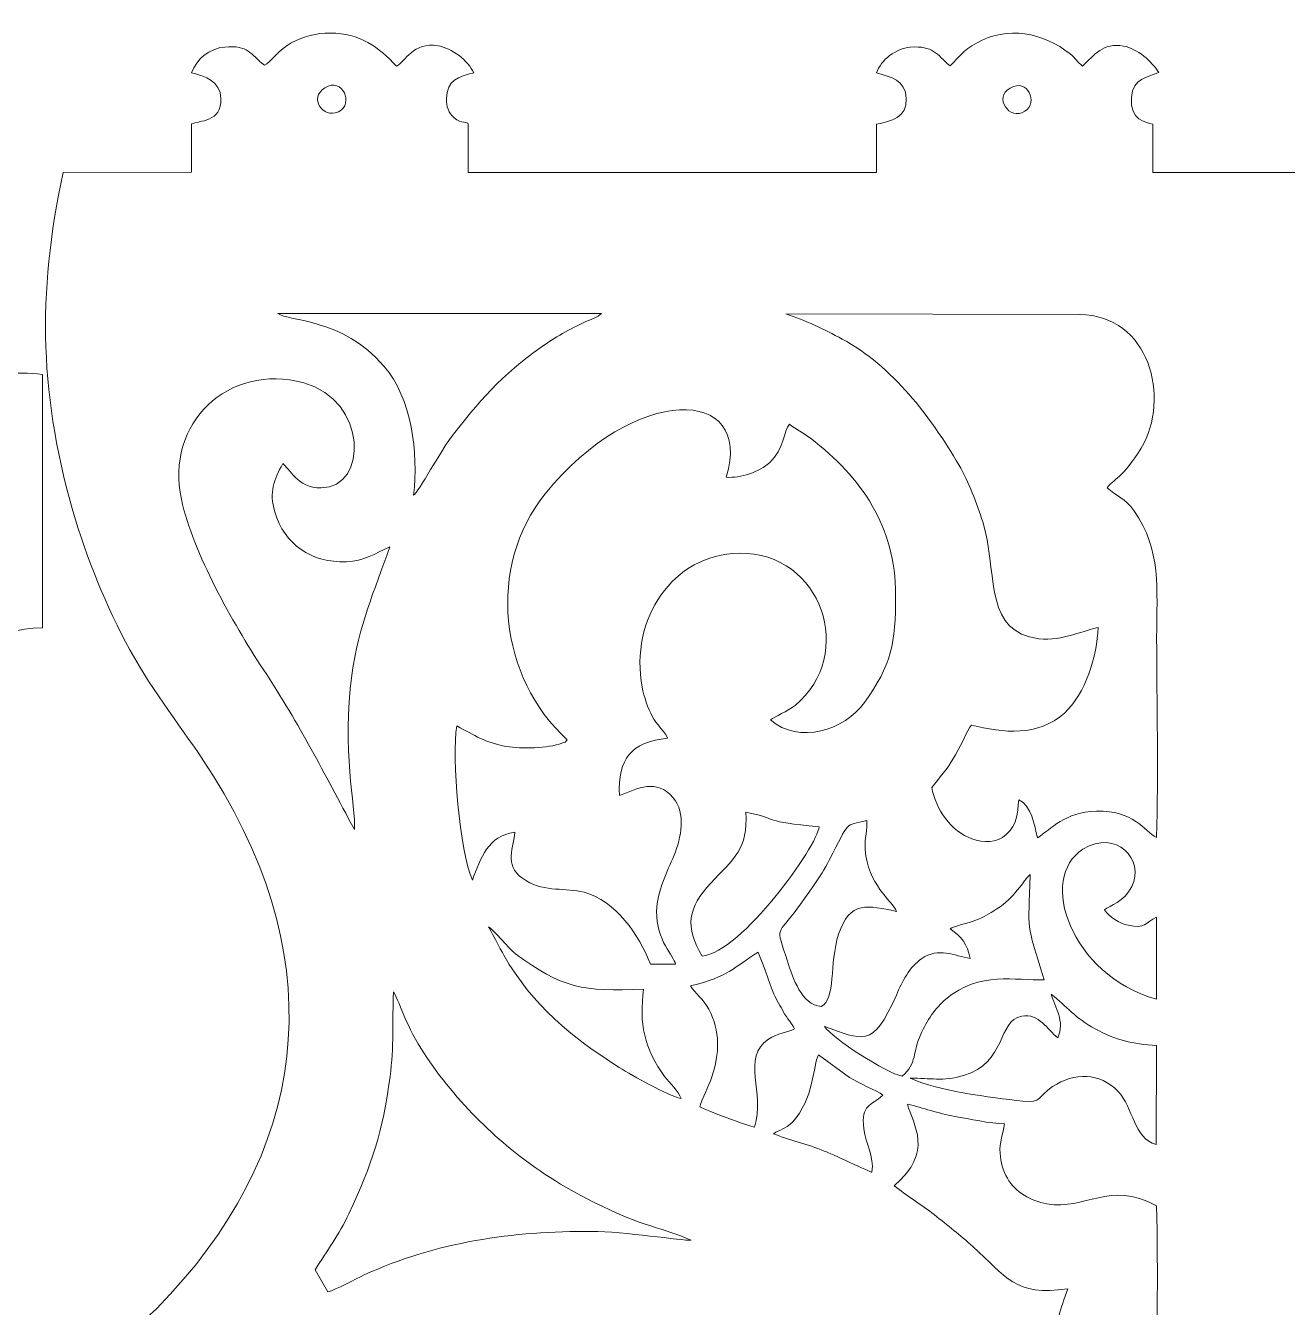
# Model space of a CAD drawing. Header units: centimetres. Extents: x -26.2 to 23.2, y -17.3 to 12.7.
# Drawn here: x 4.62 to 13.74, y 3.41 to 12.68 of the extents above; entities that cross this region are included whole.
import ezdxf

# ---------------------------------------------------------------- set-up
doc = ezdxf.new("R2010")
doc.units = ezdxf.units.CM
doc.header["$MEASUREMENT"] = 0
doc.layers.add('layer 1', color=7, linetype='Continuous')

msp = doc.modelspace()

# ---------------------------------------------------------------- linework, layer by layer
at = {"layer": 'layer 1', "lineweight": 9}
for points, knots in [([(4.78046, -10.99474), (4.80189, -11.21182), (4.84778, -11.39399), (4.88138, -11.60393), (4.88138, -11.60393), (4.88138, -11.60393), (5.84312, -11.60749), (5.84312, -11.60749), (5.84312, -11.60749), (5.84312, -11.60749), (5.84303, -11.95749), (5.84303, -11.95749), (5.84303, -11.95749), (5.95537, -11.97501), (6.03329, -12.00151), (6.02425, -12.14357), (6.02425, -12.14357), (6.0153, -12.28434), (5.90892, -12.28971), (5.81077, -12.32724), (5.81077, -12.32724), (5.90017, -12.52099), (6.13383, -12.60411), (6.33921, -12.37864), (6.33921, -12.37864), (6.41342, -12.42613), (6.5223, -12.62064), (6.82894, -12.61202), (6.82894, -12.61202), (7.02364, -12.60654), (7.18171, -12.5118), (7.2967, -12.37366), (7.2967, -12.37366), (7.36483, -12.41844), (7.52894, -12.72232), (7.85642, -12.32787), (7.85642, -12.32787), (7.75671, -12.2963), (7.65999, -12.27658), (7.65545, -12.14397), (7.65545, -12.14397), (7.65115, -12.01845), (7.72995, -11.96973), (7.84303, -11.95806), (7.84303, -11.95806), (7.84303, -11.95806), (7.84313, -11.60807), (7.84313, -11.60807), (7.84313, -11.60807), (7.84313, -11.60807), (10.79585, -11.60892), (10.79585, -11.60892), (10.79585, -11.60892), (10.79585, -11.60892), (10.79575, -11.95892), (10.79575, -11.95892), (10.79575, -11.95892), (10.90115, -11.97518), (10.9938, -12.00879), (10.98171, -12.14103), (10.98171, -12.14103), (10.97019, -12.26712), (10.8675, -12.30337), (10.76417, -12.32506), (10.76417, -12.32506), (10.80076, -12.42318), (10.90166, -12.50425), (11.00999, -12.51277), (11.00999, -12.51277), (11.19759, -12.52753), (11.23136, -12.42354), (11.29688, -12.37805), (11.29688, -12.37805), (11.42341, -12.48611), (11.49678, -12.62111), (11.78662, -12.61342), (11.78662, -12.61342), (12.0534, -12.60634), (12.14731, -12.46012), (12.25529, -12.37198), (12.25529, -12.37198), (12.33901, -12.45525), (12.39772, -12.54917), (12.54586, -12.52292), (12.54586, -12.52292), (12.65127, -12.50424), (12.76877, -12.4144), (12.80749, -12.32843), (12.80749, -12.32843), (12.70236, -12.29718), (12.61564, -12.28046), (12.60855, -12.14418), (12.60855, -12.14418), (12.60154, -12.00931), (12.68616, -11.9808), (12.79575, -11.9595), (12.79575, -11.9595), (12.79575, -11.9595), (12.79585, -11.6095), (12.79585, -11.6095), (12.79585, -11.6095), (12.79585, -11.6095), (13.92925, -11.60659), (13.92925, -11.60659), (13.92925, -11.60659), (13.92925, -11.60659), (13.93328, 11.61801), (13.93328, 11.61801), (13.93328, 11.61801), (13.93328, 11.61801), (12.77123, 11.61837), (12.77123, 11.61837), (12.77123, 11.61837), (12.77123, 11.61837), (12.77133, 11.96837), (12.77133, 11.96837), (12.77133, 11.96837), (12.72142, 11.98469), (12.60288, 11.99374), (12.61583, 12.1609), (12.61583, 12.1609), (12.62711, 12.30652), (12.72994, 12.30141), (12.81262, 12.34312), (12.81262, 12.34312), (12.76444, 12.42184), (12.65713, 12.5155), (12.55866, 12.53361), (12.55866, 12.53361), (12.41029, 12.56088), (12.34737, 12.47007), (12.26151, 12.38749), (12.26151, 12.38749), (12.22563, 12.41937), (12.2137, 12.44202), (12.17151, 12.47659), (12.17151, 12.47659), (11.98256, 12.63145), (11.71569, 12.68126), (11.49568, 12.55545), (11.49568, 12.55545), (11.39152, 12.49588), (11.38118, 12.46381), (11.30402, 12.38994), (11.30402, 12.38994), (11.20428, 12.4758), (11.18349, 12.53797), (11.01639, 12.52523), (11.01639, 12.52523), (10.91347, 12.51739), (10.80304, 12.43363), (10.77249, 12.33943), (10.77249, 12.33943), (10.87892, 12.30696), (10.98022, 12.29223), (10.98781, 12.15226), (10.98781, 12.15226), (10.99512, 12.01721), (10.87685, 11.98896), (10.77133, 11.96895), (10.77133, 11.96895), (10.77133, 11.96895), (10.77123, 11.61895), (10.77123, 11.61895), (10.77123, 11.61895), (10.77123, 11.61895), (7.81851, 11.61981), (7.81851, 11.61981), (7.81851, 11.61981), (7.81851, 11.61981), (7.81861, 11.9698), (7.81861, 11.9698), (7.81861, 11.9698), (7.81862, 11.98918), (7.76965, 11.96995), (7.7183, 12.0141), (7.7183, 12.0141), (7.67624, 12.05024), (7.66135, 12.09649), (7.66246, 12.1534), (7.66246, 12.1534), (7.66508, 12.28745), (7.75113, 12.31425), (7.85929, 12.3394), (7.85929, 12.3394), (7.82316, 12.42652), (7.69936, 12.52015), (7.60151, 12.53571), (7.60151, 12.53571), (7.42156, 12.56431), (7.36393, 12.42149), (7.30198, 12.38747), (7.30198, 12.38747), (7.17484, 12.52775), (7.03317, 12.62555), (6.82544, 12.62741), (6.82544, 12.62741), (6.7145, 12.62841), (6.63668, 12.60535), (6.53962, 12.55612), (6.53962, 12.55612), (6.45728, 12.51435), (6.39003, 12.41555), (6.34636, 12.39454), (6.34636, 12.39454), (6.23986, 12.47831), (6.23329, 12.54145), (6.05898, 12.52621), (6.05898, 12.52621), (5.94766, 12.51647), (5.85545, 12.44076), (5.81952, 12.33915), (5.81952, 12.33915), (5.92018, 12.31361), (6.02591, 12.28196), (6.03163, 12.15407), (6.03163, 12.15407), (6.03934, 11.98176), (5.8721, 11.99509), (5.8186, 11.97037), (5.8186, 11.97037), (5.8186, 11.97037), (5.81851, 11.62037), (5.81851, 11.62037), (5.81851, 11.62037), (5.81851, 11.62037), (4.89037, 11.61992), (4.89037, 11.61992), (4.89037, 11.61992), (4.69923, 10.73897), (4.71938, 9.97204), (4.98078, 9.10722), (4.98078, 9.10722), (5.08175, 8.77313), (5.23239, 8.41178), (5.40608, 8.10888), (5.40608, 8.10888), (5.58318, 7.80002), (5.79169, 7.55047), (5.97717, 7.25448), (5.97717, 7.25448), (6.84452, 5.87036), (6.66239, 4.51269), (5.56454, 3.4014), (5.56454, 3.4014), (5.50881, 3.34499), (5.42744, 3.29482), (5.38725, 3.22827), (5.38725, 3.22827), (5.38725, 3.22827), (5.81951, 2.84277), (5.81951, 2.84277), (5.81951, 2.84277), (5.79839, 2.77575), (5.63908, 2.62787), (5.58319, 2.56342), (5.58319, 2.56342), (5.51203, 2.48138), (5.42846, 2.36958), (5.36799, 2.27874), (5.36799, 2.27874), (4.89918, 1.57465), (4.65507, 0.873), (4.65519, 0.00566), (4.65519, 0.00566), (4.65527, -0.58349), (4.77422, -1.0988), (5.00892, -1.63628), (5.00892, -1.63628), (5.11517, -1.87961), (5.2335, -2.05218), (5.37209, -2.27241), (5.37209, -2.27241), (5.43308, -2.3693), (5.52391, -2.46352), (5.58868, -2.5565), (5.58868, -2.5565), (5.64528, -2.63775), (5.778, -2.74518), (5.81717, -2.81297), (5.81717, -2.81297), (5.81717, -2.81297), (5.38683, -3.21779), (5.38683, -3.21779), (5.38683, -3.21779), (5.71664, -3.58211), (5.71508, -3.51761), (6.04565, -3.98152), (6.04565, -3.98152), (6.73119, -4.94361), (6.62563, -6.29929), (5.96862, -7.24996), (5.96862, -7.24996), (5.77321, -7.53269), (5.5644, -7.80381), (5.39762, -8.1042), (5.39762, -8.1042), (4.90842, -8.98532), (4.68122, -9.98954), (4.78046, -10.99474)], [0, 0, 0, 0, 0.0131579, 0.0131579, 0.0131579, 0.0131579, 0.0263158, 0.0263158, 0.0263158, 0.0263158, 0.0394737, 0.0394737, 0.0394737, 0.0394737, 0.0526316, 0.0526316, 0.0526316, 0.0526316, 0.0657895, 0.0657895, 0.0657895, 0.0657895, 0.0789474, 0.0789474, 0.0789474, 0.0789474, 0.0921053, 0.0921053, 0.0921053, 0.0921053, 0.1052632, 0.1052632, 0.1052632, 0.1052632, 0.1184211, 0.1184211, 0.1184211, 0.1184211, 0.1315789, 0.1315789, 0.1315789, 0.1315789, 0.1447368, 0.1447368, 0.1447368, 0.1447368, 0.1578947, 0.1578947, 0.1578947, 0.1578947, 0.1710526, 0.1710526, 0.1710526, 0.1710526, 0.1842105, 0.1842105, 0.1842105, 0.1842105, 0.1973684, 0.1973684, 0.1973684, 0.1973684, 0.2105263, 0.2105263, 0.2105263, 0.2105263, 0.2236842, 0.2236842, 0.2236842, 0.2236842, 0.2368421, 0.2368421, 0.2368421, 0.2368421, 0.25, 0.25, 0.25, 0.25, 0.2631579, 0.2631579, 0.2631579, 0.2631579, 0.2763158, 0.2763158, 0.2763158, 0.2763158, 0.2894737, 0.2894737, 0.2894737, 0.2894737, 0.3026316, 0.3026316, 0.3026316, 0.3026316, 0.3157895, 0.3157895, 0.3157895, 0.3157895, 0.3289474, 0.3289474, 0.3289474, 0.3289474, 0.3421053, 0.3421053, 0.3421053, 0.3421053, 0.3552632, 0.3552632, 0.3552632, 0.3552632, 0.3684211, 0.3684211, 0.3684211, 0.3684211, 0.3815789, 0.3815789, 0.3815789, 0.3815789, 0.3947368, 0.3947368, 0.3947368, 0.3947368, 0.4078947, 0.4078947, 0.4078947, 0.4078947, 0.4210526, 0.4210526, 0.4210526, 0.4210526, 0.4342105, 0.4342105, 0.4342105, 0.4342105, 0.4473684, 0.4473684, 0.4473684, 0.4473684, 0.4605263, 0.4605263, 0.4605263, 0.4605263, 0.4736842, 0.4736842, 0.4736842, 0.4736842, 0.4868421, 0.4868421, 0.4868421, 0.4868421, 0.5, 0.5, 0.5, 0.5, 0.5131579, 0.5131579, 0.5131579, 0.5131579, 0.5263158, 0.5263158, 0.5263158, 0.5263158, 0.5394737, 0.5394737, 0.5394737, 0.5394737, 0.5526316, 0.5526316, 0.5526316, 0.5526316, 0.5657895, 0.5657895, 0.5657895, 0.5657895, 0.5789474, 0.5789474, 0.5789474, 0.5789474, 0.5921053, 0.5921053, 0.5921053, 0.5921053, 0.6052632, 0.6052632, 0.6052632, 0.6052632, 0.6184211, 0.6184211, 0.6184211, 0.6184211, 0.6315789, 0.6315789, 0.6315789, 0.6315789, 0.6447368, 0.6447368, 0.6447368, 0.6447368, 0.6578947, 0.6578947, 0.6578947, 0.6578947, 0.6710526, 0.6710526, 0.6710526, 0.6710526, 0.6842105, 0.6842105, 0.6842105, 0.6842105, 0.6973684, 0.6973684, 0.6973684, 0.6973684, 0.7105263, 0.7105263, 0.7105263, 0.7105263, 0.7236842, 0.7236842, 0.7236842, 0.7236842, 0.7368421, 0.7368421, 0.7368421, 0.7368421, 0.75, 0.75, 0.75, 0.75, 0.7631579, 0.7631579, 0.7631579, 0.7631579, 0.7763158, 0.7763158, 0.7763158, 0.7763158, 0.7894737, 0.7894737, 0.7894737, 0.7894737, 0.8026316, 0.8026316, 0.8026316, 0.8026316, 0.8157895, 0.8157895, 0.8157895, 0.8157895, 0.8289474, 0.8289474, 0.8289474, 0.8289474, 0.8421053, 0.8421053, 0.8421053, 0.8421053, 0.8552632, 0.8552632, 0.8552632, 0.8552632, 0.8684211, 0.8684211, 0.8684211, 0.8684211, 0.8815789, 0.8815789, 0.8815789, 0.8815789, 0.8947368, 0.8947368, 0.8947368, 0.8947368, 0.9078947, 0.9078947, 0.9078947, 0.9078947, 0.9210526, 0.9210526, 0.9210526, 0.9210526, 0.9342105, 0.9342105, 0.9342105, 0.9342105, 0.9473684, 0.9473684, 0.9473684, 0.9473684, 0.9605263, 0.9605263, 0.9605263, 0.9605263, 0.9736842, 0.9736842, 0.9736842, 0.9736842, 1, 1, 1, 1]), ([(6.80724, 12.24315), (6.66102, 12.18354), (6.75008, 12.02497), (6.85837, 12.05016), (6.85837, 12.05016), (6.99742, 12.08252), (6.93025, 12.29329), (6.80724, 12.24315)], [0, 0, 0, 0, 0.3333333, 0.3333333, 0.3333333, 0.3333333, 1, 1, 1, 1]), ([(11.76341, 12.24159), (11.6117, 12.18573), (11.71289, 12.01062), (11.8236, 12.05134), (11.8236, 12.05134), (11.94912, 12.09752), (11.87919, 12.28423), (11.76341, 12.24159)], [0, 0, 0, 0, 0.3333333, 0.3333333, 0.3333333, 0.3333333, 1, 1, 1, 1]), ([(7.42519, 9.28443), (7.45445, 9.3037), (7.63655, 9.62557), (7.68528, 9.6892), (7.68528, 9.6892), (7.8926, 9.95994), (8.06456, 10.15833), (8.34787, 10.35673), (8.34787, 10.35673), (8.43902, 10.42057), (8.5637, 10.4929), (8.66596, 10.53881), (8.66596, 10.53881), (8.70696, 10.55722), (8.75588, 10.57233), (8.78238, 10.59821), (8.78238, 10.59821), (8.78238, 10.59821), (6.44303, 10.59999), (6.44303, 10.59999), (6.44303, 10.59999), (6.52161, 10.53866), (6.90607, 10.57114), (7.21022, 10.21932), (7.21022, 10.21932), (7.41108, 9.98698), (7.46055, 9.59376), (7.42519, 9.28443)], [0, 0, 0, 0, 0.125, 0.125, 0.125, 0.125, 0.25, 0.25, 0.25, 0.25, 0.375, 0.375, 0.375, 0.375, 0.5, 0.5, 0.5, 0.5, 0.625, 0.625, 0.625, 0.625, 0.75, 0.75, 0.75, 0.75, 1, 1, 1, 1]), ([(12.3741, 8.32888), (12.36864, 8.12183), (12.28341, 7.84772), (12.13129, 7.71008), (12.13129, 7.71008), (11.94137, 7.53826), (11.68977, 7.56527), (11.45893, 7.62294), (11.45893, 7.62294), (11.43626, 7.59524), (11.36126, 7.43564), (11.33019, 7.38345), (11.33019, 7.38345), (11.28762, 7.31196), (11.22313, 7.23597), (11.17225, 7.17041), (11.17225, 7.17041), (11.19786, 7.01893), (11.31337, 6.8504), (11.46155, 6.80029), (11.46155, 6.80029), (11.54773, 6.77114), (11.6393, 6.76706), (11.71095, 6.83219), (11.71095, 6.83219), (11.79299, 6.90676), (11.79133, 6.97891), (11.8011, 7.08264), (11.8011, 7.08264), (11.89321, 7.04326), (11.91486, 6.89468), (11.93594, 6.80822), (11.93594, 6.80822), (12.03652, 6.87013), (12.13219, 6.99413), (12.36261, 7.00027), (12.36261, 7.00027), (12.62824, 7.00734), (12.7092, 6.86042), (12.79681, 6.80876), (12.79681, 6.80876), (12.81188, 7.28178), (12.798, 7.77881), (12.79814, 8.2545), (12.79814, 8.2545), (12.79824, 8.61321), (12.83381, 8.88473), (12.63418, 9.17394), (12.63418, 9.17394), (12.57248, 9.26332), (12.50668, 9.27723), (12.43903, 9.33965), (12.43903, 9.33965), (12.47673, 9.39206), (12.56013, 9.41661), (12.68496, 9.62463), (12.68496, 9.62463), (12.90381, 9.98934), (12.74459, 10.58968), (12.2403, 10.59096), (12.2403, 10.59096), (12.2403, 10.59096), (10.11714, 10.59637), (10.11714, 10.59637), (10.11714, 10.59637), (10.25896, 10.55048), (10.39267, 10.48533), (10.52364, 10.41482), (10.52364, 10.41482), (10.88794, 10.21863), (11.16483, 9.84986), (11.36836, 9.50414), (11.36836, 9.50414), (11.43809, 9.3857), (11.49897, 9.22431), (11.5402, 9.09295), (11.5402, 9.09295), (11.64775, 8.75025), (11.55008, 8.34945), (11.87813, 8.26102), (11.87813, 8.26102), (12.06762, 8.20993), (12.20181, 8.28659), (12.3741, 8.32888)], [0, 0, 0, 0, 0.0454545, 0.0454545, 0.0454545, 0.0454545, 0.0909091, 0.0909091, 0.0909091, 0.0909091, 0.1363636, 0.1363636, 0.1363636, 0.1363636, 0.1818182, 0.1818182, 0.1818182, 0.1818182, 0.2272727, 0.2272727, 0.2272727, 0.2272727, 0.2727273, 0.2727273, 0.2727273, 0.2727273, 0.3181818, 0.3181818, 0.3181818, 0.3181818, 0.3636364, 0.3636364, 0.3636364, 0.3636364, 0.4090909, 0.4090909, 0.4090909, 0.4090909, 0.4545455, 0.4545455, 0.4545455, 0.4545455, 0.5, 0.5, 0.5, 0.5, 0.5454545, 0.5454545, 0.5454545, 0.5454545, 0.5909091, 0.5909091, 0.5909091, 0.5909091, 0.6363636, 0.6363636, 0.6363636, 0.6363636, 0.6818182, 0.6818182, 0.6818182, 0.6818182, 0.7272727, 0.7272727, 0.7272727, 0.7272727, 0.7727273, 0.7727273, 0.7727273, 0.7727273, 0.8181818, 0.8181818, 0.8181818, 0.8181818, 0.8636364, 0.8636364, 0.8636364, 0.8636364, 0.9090909, 0.9090909, 0.9090909, 0.9090909, 1, 1, 1, 1]), ([(6.99749, 6.86681), (7.00675, 7.02927), (6.90392, 7.45498), (6.97807, 7.98308), (6.97807, 7.98308), (7.02942, 8.34882), (7.13739, 8.58077), (7.25266, 8.91124), (7.25266, 8.91124), (7.14139, 8.86255), (7.06877, 8.80942), (6.93852, 8.8042), (6.93852, 8.8042), (6.68819, 8.79416), (6.48991, 8.92905), (6.42053, 9.16498), (6.42053, 9.16498), (6.37826, 9.30878), (6.41409, 9.3932), (6.47832, 9.51365), (6.47832, 9.51365), (6.52578, 9.4848), (6.58273, 9.33587), (6.75703, 9.33779), (6.75703, 9.33779), (7.09689, 9.34154), (7.093, 9.97047), (6.62989, 10.09767), (6.62989, 10.09767), (6.08586, 10.24711), (5.62524, 9.80301), (5.74593, 9.25557), (5.74593, 9.25557), (5.8332, 8.85972), (6.11426, 8.36774), (6.33667, 8.02724), (6.33667, 8.02724), (6.61415, 7.60237), (6.76624, 7.29637), (6.99749, 6.86681)], [0, 0, 0, 0, 0.0909091, 0.0909091, 0.0909091, 0.0909091, 0.1818182, 0.1818182, 0.1818182, 0.1818182, 0.2727273, 0.2727273, 0.2727273, 0.2727273, 0.3636364, 0.3636364, 0.3636364, 0.3636364, 0.4545455, 0.4545455, 0.4545455, 0.4545455, 0.5454545, 0.5454545, 0.5454545, 0.5454545, 0.6363636, 0.6363636, 0.6363636, 0.6363636, 0.7272727, 0.7272727, 0.7272727, 0.7272727, 0.8181818, 0.8181818, 0.8181818, 0.8181818, 1, 1, 1, 1]), ([(8.53643, 7.51636), (8.50867, 7.49021), (8.5436, 7.50924), (8.49599, 7.49115), (8.49599, 7.49115), (8.39895, 7.45428), (8.20316, 7.44949), (8.09776, 7.46817), (8.09776, 7.46817), (7.93649, 7.49674), (7.87205, 7.54651), (7.73643, 7.61678), (7.73643, 7.61678), (7.70025, 7.39189), (7.75924, 6.70236), (7.84978, 6.50219), (7.84978, 6.50219), (7.91335, 6.66226), (7.95846, 6.8196), (8.15741, 6.84821), (8.15741, 6.84821), (8.13864, 6.70492), (8.07475, 6.59555), (8.2406, 6.49576), (8.2406, 6.49576), (8.37836, 6.41285), (8.52209, 6.44952), (8.65803, 6.41345), (8.65803, 6.41345), (8.88486, 6.35327), (9.05808, 6.10365), (9.13693, 5.89265), (9.13693, 5.89265), (9.13693, 5.89265), (9.31965, 5.89342), (9.31965, 5.89342), (9.31965, 5.89342), (9.30689, 5.95382), (9.17963, 6.06227), (9.18244, 6.27713), (9.18244, 6.27713), (9.18434, 6.42317), (9.25583, 6.55241), (9.30848, 6.68214), (9.30848, 6.68214), (9.35914, 6.80701), (9.39822, 6.98473), (9.3008, 7.09777), (9.3008, 7.09777), (9.1772, 7.2412), (9.04849, 7.1625), (8.91254, 7.11464), (8.91254, 7.11464), (8.90203, 7.38086), (8.99846, 7.49942), (9.26166, 7.52854), (9.26166, 7.52854), (9.25926, 7.55169), (9.17199, 7.64253), (9.15163, 7.68228), (9.15163, 7.68228), (9.11716, 7.74953), (9.09178, 7.82344), (9.07777, 7.8976), (9.07777, 7.8976), (8.98531, 8.38703), (9.29912, 8.85982), (9.77837, 8.86615), (9.77837, 8.86615), (10.37787, 8.87408), (10.62684, 8.13295), (10.18328, 7.76504), (10.18328, 7.76504), (10.13286, 7.72322), (10.03288, 7.68371), (10.00605, 7.65959), (10.00605, 7.65959), (10.21159, 7.47978), (10.54251, 7.58742), (10.68426, 7.78509), (10.68426, 7.78509), (10.88018, 8.05831), (10.9115, 8.2114), (10.91038, 8.56353), (10.91038, 8.56353), (10.90881, 9.05859), (10.66659, 9.41229), (10.29481, 9.6974), (10.29481, 9.6974), (10.24652, 9.73445), (10.18785, 9.76035), (10.144, 9.79887), (10.144, 9.79887), (10.10059, 9.7504), (10.10345, 9.61858), (10.00022, 9.52254), (10.00022, 9.52254), (9.92765, 9.45503), (9.78674, 9.4056), (9.68568, 9.4157), (9.68568, 9.4157), (9.88993, 10.08152), (9.01574, 10.08884), (8.37673, 9.29547), (8.37673, 9.29547), (7.95251, 8.76876), (8.04143, 7.96623), (8.53643, 7.51636)], [0, 0, 0, 0, 0.0357143, 0.0357143, 0.0357143, 0.0357143, 0.0714286, 0.0714286, 0.0714286, 0.0714286, 0.1071429, 0.1071429, 0.1071429, 0.1071429, 0.1428571, 0.1428571, 0.1428571, 0.1428571, 0.1785714, 0.1785714, 0.1785714, 0.1785714, 0.2142857, 0.2142857, 0.2142857, 0.2142857, 0.25, 0.25, 0.25, 0.25, 0.2857143, 0.2857143, 0.2857143, 0.2857143, 0.3214286, 0.3214286, 0.3214286, 0.3214286, 0.3571429, 0.3571429, 0.3571429, 0.3571429, 0.3928571, 0.3928571, 0.3928571, 0.3928571, 0.4285714, 0.4285714, 0.4285714, 0.4285714, 0.4642857, 0.4642857, 0.4642857, 0.4642857, 0.5, 0.5, 0.5, 0.5, 0.5357143, 0.5357143, 0.5357143, 0.5357143, 0.5714286, 0.5714286, 0.5714286, 0.5714286, 0.6071429, 0.6071429, 0.6071429, 0.6071429, 0.6428571, 0.6428571, 0.6428571, 0.6428571, 0.6785714, 0.6785714, 0.6785714, 0.6785714, 0.7142857, 0.7142857, 0.7142857, 0.7142857, 0.75, 0.75, 0.75, 0.75, 0.7857143, 0.7857143, 0.7857143, 0.7857143, 0.8214286, 0.8214286, 0.8214286, 0.8214286, 0.8571429, 0.8571429, 0.8571429, 0.8571429, 0.8928571, 0.8928571, 0.8928571, 0.8928571, 0.9285714, 0.9285714, 0.9285714, 0.9285714, 1, 1, 1, 1]), ([(9.51155, 5.95183), (9.79639, 5.97847), (10.34491, 6.7484), (10.35753, 6.88767), (10.35753, 6.88767), (9.93693, 6.9236), (10.07737, 6.94288), (9.82661, 6.99308), (9.82661, 6.99308), (9.84689, 6.72297), (9.73519, 6.65408), (9.57392, 6.48056), (9.57392, 6.48056), (9.40754, 6.30156), (9.38511, 6.16648), (9.51155, 5.95183)], [0, 0, 0, 0, 0.2, 0.2, 0.2, 0.2, 0.4, 0.4, 0.4, 0.4, 0.6, 0.6, 0.6, 0.6, 1, 1, 1, 1]), ([(10.37306, 5.58798), (10.47999, 5.64202), (10.42885, 5.8944), (10.49807, 6.10989), (10.49807, 6.10989), (10.57657, 6.35426), (10.71255, 6.31941), (10.91633, 6.27488), (10.91633, 6.27488), (10.88289, 6.35859), (10.70796, 6.46818), (10.69035, 6.72285), (10.69035, 6.72285), (10.68504, 6.79948), (10.70807, 6.87356), (10.70267, 6.93241), (10.70267, 6.93241), (10.53419, 6.89356), (10.58226, 6.93572), (10.43028, 6.64545), (10.43028, 6.64545), (10.36537, 6.52148), (10.28206, 6.41187), (10.20188, 6.2994), (10.20188, 6.2994), (10.05568, 6.09434), (10.03932, 6.18593), (10.1284, 5.91424), (10.1284, 5.91424), (10.16609, 5.79925), (10.2305, 5.59478), (10.37306, 5.58798)], [0, 0, 0, 0, 0.1111111, 0.1111111, 0.1111111, 0.1111111, 0.2222222, 0.2222222, 0.2222222, 0.2222222, 0.3333333, 0.3333333, 0.3333333, 0.3333333, 0.4444444, 0.4444444, 0.4444444, 0.4444444, 0.5555556, 0.5555556, 0.5555556, 0.5555556, 0.6666667, 0.6666667, 0.6666667, 0.6666667, 0.7777778, 0.7777778, 0.7777778, 0.7777778, 1, 1, 1, 1]), ([(12.79648, 5.63977), (12.79648, 5.63977), (12.79754, 6.23382), (12.79754, 6.23382), (12.79754, 6.23382), (12.71776, 6.19495), (12.71503, 6.14616), (12.59122, 6.17467), (12.59122, 6.17467), (12.53109, 6.18852), (12.45274, 6.23708), (12.42011, 6.28662), (12.42011, 6.28662), (12.46272, 6.32212), (12.56058, 6.33908), (12.61886, 6.45559), (12.61886, 6.45559), (12.71477, 6.64731), (12.50534, 6.87421), (12.26526, 6.72466), (12.26526, 6.72466), (11.93735, 6.5204), (12.17293, 5.81621), (12.79648, 5.63977)], [0, 0, 0, 0, 0.1428571, 0.1428571, 0.1428571, 0.1428571, 0.2857143, 0.2857143, 0.2857143, 0.2857143, 0.4285714, 0.4285714, 0.4285714, 0.4285714, 0.5714286, 0.5714286, 0.5714286, 0.5714286, 0.7142857, 0.7142857, 0.7142857, 0.7142857, 1, 1, 1, 1]), ([(11.30458, 6.14865), (11.39138, 6.08833), (11.42664, 6.04408), (11.45037, 5.9337), (11.45037, 5.9337), (11.33091, 5.95598), (11.22142, 6.01829), (11.0989, 5.93391), (11.0989, 5.93391), (11.01094, 5.87334), (10.95917, 5.77034), (10.91567, 5.67008), (10.91567, 5.67008), (10.74433, 5.27532), (10.6684, 5.34934), (10.39533, 5.44242), (10.39533, 5.44242), (10.45359, 5.35616), (10.84372, 5.10526), (10.95817, 5.08332), (10.95817, 5.08332), (11.06509, 5.17444), (11.0338, 5.2584), (11.09236, 5.38692), (11.09236, 5.38692), (11.13746, 5.4859), (11.19645, 5.57551), (11.27425, 5.64153), (11.27425, 5.64153), (11.51839, 5.84867), (11.77896, 5.77213), (11.98452, 5.78061), (11.98452, 5.78061), (11.84804, 6.21969), (11.87347, 6.10934), (11.88242, 6.5415), (11.88242, 6.5415), (11.83544, 6.50146), (11.77034, 6.37024), (11.64333, 6.2939), (11.64333, 6.2939), (11.58006, 6.25588), (11.55779, 6.23668), (11.48377, 6.20873), (11.48377, 6.20873), (11.44333, 6.19346), (11.32615, 6.16747), (11.30458, 6.14865)], [0, 0, 0, 0, 0.0769231, 0.0769231, 0.0769231, 0.0769231, 0.1538462, 0.1538462, 0.1538462, 0.1538462, 0.2307692, 0.2307692, 0.2307692, 0.2307692, 0.3076923, 0.3076923, 0.3076923, 0.3076923, 0.3846154, 0.3846154, 0.3846154, 0.3846154, 0.4615385, 0.4615385, 0.4615385, 0.4615385, 0.5384615, 0.5384615, 0.5384615, 0.5384615, 0.6153846, 0.6153846, 0.6153846, 0.6153846, 0.6923077, 0.6923077, 0.6923077, 0.6923077, 0.7692308, 0.7692308, 0.7692308, 0.7692308, 0.8461538, 0.8461538, 0.8461538, 0.8461538, 1, 1, 1, 1]), ([(9.35943, 4.92134), (9.34119, 4.97857), (9.27884, 5.02877), (9.24031, 5.08047), (9.24031, 5.08047), (9.09236, 5.27897), (9.05475, 5.4682), (9.088, 5.71281), (9.088, 5.71281), (8.64803, 5.69263), (8.49583, 5.72093), (8.16095, 5.96928), (8.16095, 5.96928), (8.10993, 6.00711), (7.99976, 6.14681), (7.96653, 6.16375), (7.96653, 6.16375), (7.97106, 6.16114), (8.05761, 5.9916), (8.07645, 5.95906), (8.07645, 5.95906), (8.28761, 5.59442), (8.56353, 5.36663), (8.9123, 5.14721), (8.9123, 5.14721), (9.01022, 5.08562), (9.25682, 4.94671), (9.35943, 4.92134)], [0, 0, 0, 0, 0.125, 0.125, 0.125, 0.125, 0.25, 0.25, 0.25, 0.25, 0.375, 0.375, 0.375, 0.375, 0.5, 0.5, 0.5, 0.5, 0.625, 0.625, 0.625, 0.625, 0.75, 0.75, 0.75, 0.75, 1, 1, 1, 1]), ([(9.42753, 5.73602), (9.45603, 5.68439), (9.52191, 5.64165), (9.55918, 5.56937), (9.55918, 5.56937), (9.64308, 5.40668), (9.63801, 5.24891), (9.58167, 5.07804), (9.58167, 5.07804), (9.55789, 5.00592), (9.51268, 4.92456), (9.4945, 4.862), (9.4945, 4.862), (9.53344, 4.83757), (9.84857, 4.72051), (9.89103, 4.71583), (9.89103, 4.71583), (9.96726, 4.96384), (9.79368, 5.21548), (9.99069, 5.35154), (9.99069, 5.35154), (10.05579, 5.3965), (10.13004, 5.39875), (10.17929, 5.42561), (10.17929, 5.42561), (10.16157, 5.4634), (10.12386, 5.50386), (10.10074, 5.5468), (10.10074, 5.5468), (10.07798, 5.58908), (10.04918, 5.63523), (10.0293, 5.67794), (10.0293, 5.67794), (10.00123, 5.73821), (9.93296, 5.95625), (9.91582, 5.97935), (9.91582, 5.97935), (9.7389, 5.87411), (9.70994, 5.80354), (9.42753, 5.73602)], [0, 0, 0, 0, 0.0909091, 0.0909091, 0.0909091, 0.0909091, 0.1818182, 0.1818182, 0.1818182, 0.1818182, 0.2727273, 0.2727273, 0.2727273, 0.2727273, 0.3636364, 0.3636364, 0.3636364, 0.3636364, 0.4545455, 0.4545455, 0.4545455, 0.4545455, 0.5454545, 0.5454545, 0.5454545, 0.5454545, 0.6363636, 0.6363636, 0.6363636, 0.6363636, 0.7272727, 0.7272727, 0.7272727, 0.7272727, 0.8181818, 0.8181818, 0.8181818, 0.8181818, 1, 1, 1, 1]), ([(6.71196, 3.68202), (6.71196, 3.68202), (6.80566, 3.52283), (6.80566, 3.52283), (6.80566, 3.52283), (6.86061, 3.53842), (7.00649, 3.61792), (7.06808, 3.64633), (7.06808, 3.64633), (7.5836, 3.88414), (8.147, 3.96442), (8.71306, 3.96126), (8.71306, 3.96126), (8.94242, 3.95997), (9.36708, 3.89424), (9.43312, 3.89681), (9.43312, 3.89681), (9.22332, 3.99021), (9.0959, 3.98758), (8.72584, 4.17288), (8.72584, 4.17288), (8.50002, 4.28595), (8.3196, 4.40196), (8.12365, 4.56071), (8.12365, 4.56071), (7.84008, 4.79045), (7.50237, 5.16657), (7.35747, 5.51737), (7.35747, 5.51737), (7.33847, 5.56336), (7.30326, 5.6545), (7.27911, 5.69376), (7.27911, 5.69376), (7.27078, 5.481), (7.28347, 5.29384), (7.25441, 5.08138), (7.25441, 5.08138), (7.19829, 4.6711), (7.12925, 4.45749), (6.95605, 4.08787), (6.95605, 4.08787), (6.88627, 3.93896), (6.79775, 3.81899), (6.71196, 3.68202)], [0, 0, 0, 0, 0.0833333, 0.0833333, 0.0833333, 0.0833333, 0.1666667, 0.1666667, 0.1666667, 0.1666667, 0.25, 0.25, 0.25, 0.25, 0.3333333, 0.3333333, 0.3333333, 0.3333333, 0.4166667, 0.4166667, 0.4166667, 0.4166667, 0.5, 0.5, 0.5, 0.5, 0.5833333, 0.5833333, 0.5833333, 0.5833333, 0.6666667, 0.6666667, 0.6666667, 0.6666667, 0.75, 0.75, 0.75, 0.75, 0.8333333, 0.8333333, 0.8333333, 0.8333333, 1, 1, 1, 1]), ([(12.0829, 5.36166), (12.00647, 5.41805), (11.94994, 5.54113), (11.82275, 5.51719), (11.82275, 5.51719), (11.64463, 5.48366), (11.71506, 5.18148), (11.4011, 5.08813), (11.4011, 5.08813), (11.25003, 5.04321), (11.16197, 5.07153), (11.01545, 5.06931), (11.01545, 5.06931), (11.22611, 4.9746), (11.58985, 4.93033), (11.83135, 4.90314), (11.83135, 4.90314), (11.96951, 4.88759), (11.93671, 4.93336), (12.04573, 5.00779), (12.04573, 5.00779), (12.20117, 5.11391), (12.39052, 5.10927), (12.51832, 4.97438), (12.51832, 4.97438), (12.63185, 4.85455), (12.63105, 4.63454), (12.79492, 4.58841), (12.79492, 4.58841), (12.79492, 4.58841), (12.79728, 5.30535), (12.79728, 5.30535), (12.79728, 5.30535), (12.61941, 5.31681), (12.50798, 5.34262), (12.35328, 5.42618), (12.35328, 5.42618), (12.20873, 5.50425), (12.14861, 5.58624), (12.03539, 5.67718), (12.03539, 5.67718), (12.06025, 5.58318), (12.13895, 5.47921), (12.0829, 5.36166)], [0, 0, 0, 0, 0.0833333, 0.0833333, 0.0833333, 0.0833333, 0.1666667, 0.1666667, 0.1666667, 0.1666667, 0.25, 0.25, 0.25, 0.25, 0.3333333, 0.3333333, 0.3333333, 0.3333333, 0.4166667, 0.4166667, 0.4166667, 0.4166667, 0.5, 0.5, 0.5, 0.5, 0.5833333, 0.5833333, 0.5833333, 0.5833333, 0.6666667, 0.6666667, 0.6666667, 0.6666667, 0.75, 0.75, 0.75, 0.75, 0.8333333, 0.8333333, 0.8333333, 0.8333333, 1, 1, 1, 1]), ([(10.02756, 4.66655), (10.13386, 4.62465), (10.27589, 4.59063), (10.39434, 4.5425), (10.39434, 4.5425), (10.43733, 4.52503), (10.73253, 4.38951), (10.73905, 4.389), (10.73905, 4.389), (10.75793, 4.50717), (10.69302, 4.59296), (10.68067, 4.70214), (10.68067, 4.70214), (10.65961, 4.88826), (10.73038, 4.86164), (10.81757, 4.94672), (10.81757, 4.94672), (10.77904, 4.97902), (10.63764, 5.03387), (10.57596, 5.07471), (10.57596, 5.07471), (10.57596, 5.07471), (10.3518, 5.23718), (10.3518, 5.23718), (10.3518, 5.23718), (10.31467, 5.16694), (10.31946, 4.9159), (10.16367, 4.75169), (10.16367, 4.75169), (10.11212, 4.69736), (10.07402, 4.70086), (10.02756, 4.66655)], [0, 0, 0, 0, 0.1111111, 0.1111111, 0.1111111, 0.1111111, 0.2222222, 0.2222222, 0.2222222, 0.2222222, 0.3333333, 0.3333333, 0.3333333, 0.3333333, 0.4444444, 0.4444444, 0.4444444, 0.4444444, 0.5555556, 0.5555556, 0.5555556, 0.5555556, 0.6666667, 0.6666667, 0.6666667, 0.6666667, 0.7777778, 0.7777778, 0.7777778, 0.7777778, 1, 1, 1, 1]), ([(10.90013, 4.29152), (10.99088, 4.21779), (11.09856, 4.15449), (11.18891, 4.08221), (11.18891, 4.08221), (11.28758, 4.00329), (11.37652, 3.93449), (11.46892, 3.85141), (11.46892, 3.85141), (11.71133, 3.63344), (11.76945, 3.4912), (12.15545, 3.54511), (12.15545, 3.54511), (12.10863, 3.40092), (12.0406, 3.28699), (12.11981, 3.12977), (12.11981, 3.12977), (12.20864, 2.95345), (12.34447, 2.82091), (12.49511, 2.47312), (12.49511, 2.47312), (12.52058, 2.41433), (12.55092, 2.35424), (12.57281, 2.2955), (12.57281, 2.2955), (12.59701, 2.23059), (12.61816, 2.15565), (12.70613, 2.17714), (12.70613, 2.17714), (12.83266, 2.20805), (12.79645, 2.40412), (12.79651, 2.59521), (12.79651, 2.59521), (12.79665, 3.07757), (12.81214, 3.69502), (12.79592, 4.14708), (12.79592, 4.14708), (12.45171, 4.33214), (12.28641, 4.1119), (12.00445, 4.1604), (12.00445, 4.1604), (11.88488, 4.18096), (11.77947, 4.2423), (11.7183, 4.34523), (11.7183, 4.34523), (11.68531, 4.40075), (11.67075, 4.46237), (11.6658, 4.52634), (11.6658, 4.52634), (11.65968, 4.60529), (11.68852, 4.66559), (11.69709, 4.73858), (11.69709, 4.73858), (11.59512, 4.74173), (11.44194, 4.77346), (11.33978, 4.79265), (11.33978, 4.79265), (11.2136, 4.81636), (11.11459, 4.85261), (10.9956, 4.88206), (10.9956, 4.88206), (11.03841, 4.73234), (11.18829, 4.53628), (10.90013, 4.29152)], [0, 0, 0, 0, 0.0588235, 0.0588235, 0.0588235, 0.0588235, 0.1176471, 0.1176471, 0.1176471, 0.1176471, 0.1764706, 0.1764706, 0.1764706, 0.1764706, 0.2352941, 0.2352941, 0.2352941, 0.2352941, 0.2941176, 0.2941176, 0.2941176, 0.2941176, 0.3529412, 0.3529412, 0.3529412, 0.3529412, 0.4117647, 0.4117647, 0.4117647, 0.4117647, 0.4705882, 0.4705882, 0.4705882, 0.4705882, 0.5294118, 0.5294118, 0.5294118, 0.5294118, 0.5882353, 0.5882353, 0.5882353, 0.5882353, 0.6470588, 0.6470588, 0.6470588, 0.6470588, 0.7058824, 0.7058824, 0.7058824, 0.7058824, 0.7647059, 0.7647059, 0.7647059, 0.7647059, 0.8235294, 0.8235294, 0.8235294, 0.8235294, 0.8823529, 0.8823529, 0.8823529, 0.8823529, 1, 1, 1, 1])]:
    msp.add_open_spline(points, degree=3, knots=knots, dxfattribs=at)
at = {"layer": 'layer 1', "color": 242, "lineweight": 9}
msp.add_open_spline([(4.45845, 5.70746), (4.45845, 5.70746), (4.1393, 5.06063), (4.1393, 5.06063), (4.1393, 5.06063), (4.28265, 4.93576), (4.55751, 4.61876), (4.36742, 4.31351), (4.36742, 4.31351), (4.16616, 3.99035), (4.06526, 3.83195), (4.10836, 3.53941), (4.10836, 3.53941), (4.14285, 3.3053), (4.37585, 3.0901), (4.7404, 3.08802), (4.7404, 3.08802), (4.7404, 3.08802), (4.7404, 1.25577), (4.7404, 1.25577), (4.7404, 1.25577), (4.55346, 1.23585), (4.30598, 1.23126), (4.13799, 1.38298), (4.13799, 1.38298), (4.00369, 1.50427), (3.92144, 1.62906), (3.88848, 1.75091), (3.88848, 1.75091), (3.71501, 2.39213), (2.81707, 2.52468), (2.61629, 1.70433), (2.61629, 1.70433), (2.3749, 1.96415), (2.10662, 2.06091), (1.78367, 1.93046), (1.78367, 1.93046), (1.78367, 1.93046), (-2.07264, 0.93827), (-2.07264, 0.93827), (-2.07264, 0.93827), (-2.48511, 0.85814), (-2.73836, 0.66123), (-2.75395, 0.29004), (-2.75395, 0.29004), (-3.20393, 0.7234), (-3.64829, 0.64961), (-3.85934, 0.20739), (-3.85934, 0.20739), (-3.92688, 0.06588), (-3.93301, -0.24247), (-3.6742, -0.43012), (-3.6742, -0.43012), (-3.89161, -0.75156), (-4.3595, -0.69988), (-4.56895, -0.58071), (-4.56895, -0.58071), (-5.13519, -0.25856), (-4.66163, 0.45414), (-4.99614, 0.42552), (-4.99614, 0.42552), (-5.08459, 0.41795), (-5.17567, 0.38894), (-5.26998, 0.3314), (-5.26998, 0.3314), (-5.47807, 0.22476), (-5.66952, 0.11761), (-5.87882, 0.0189), (-5.87882, 0.0189), (-6.17292, -0.11979), (-6.46937, -0.26389), (-6.79329, -0.32806), (-6.79329, -0.32806), (-6.8799, -0.34522), (-6.97179, -0.36034), (-7.06237, -0.37408), (-7.06237, -0.37408), (-7.28381, -0.40767), (-7.43477, -0.52451), (-7.46476, -0.70345), (-7.46476, -0.70345), (-7.48396, -0.81802), (-7.46715, -0.94927), (-7.33125, -1.11886), (-7.33125, -1.11886), (-7.69628, -1.13953), (-8.02181, -0.82535), (-8.02083, -0.41771), (-8.02083, -0.41771), (-8.8969, -0.38165), (-9.49354, -0.05375), (-9.9505, 0.40341), (-9.9505, 0.40341), (-10.42323, 0.87633), (-10.77827, 1.49282), (-11.11811, 1.57866), (-11.11811, 1.57866), (-11.00068, 1.37825), (-11.08739, 1.16177), (-11.18179, 1.07914), (-11.18179, 1.07914), (-11.29518, 0.97988), (-11.47221, 0.97053), (-11.55591, 0.99429), (-11.55591, 0.99429), (-11.66305, 1.02471), (-11.75448, 1.11906), (-11.78844, 1.17847), (-11.78844, 1.17847), (-11.85507, 1.29504), (-11.85127, 1.49886), (-11.82678, 1.58001), (-11.82678, 1.58001), (-11.79359, 1.68998), (-11.7042, 1.81207), (-11.64948, 1.85471), (-11.64948, 1.85471), (-11.44485, 2.01419), (-11.26447, 2.03251), (-11.01559, 2.02308), (-11.01559, 2.02308), (-11.58115, 2.89118), (-12.5579, 3.41561), (-13.61406, 3.36951), (-13.61406, 3.36951), (-13.89196, 3.35738), (-14.13357, 3.31979), (-14.29958, 3.26279), (-14.29958, 3.26279), (-14.46746, 3.20515), (-14.65178, 3.0614), (-14.6398, 2.94921), (-14.6398, 2.94921), (-14.63217, 2.87775), (-14.51344, 2.80417), (-14.30387, 2.81435), (-14.30387, 2.81435), (-14.47365, 2.50622), (-14.75675, 2.40495), (-14.96824, 2.4727), (-14.96824, 2.4727), (-15.18439, 2.54194), (-15.35744, 2.75405), (-15.36137, 3.08554), (-15.36137, 3.08554), (-15.68414, 2.96681), (-16.16542, 2.99143), (-16.47876, 3.11389), (-16.47876, 3.11389), (-16.8299, 3.25112), (-17.10101, 3.51855), (-17.26322, 3.86383), (-17.26322, 3.86383), (-17.40361, 4.16267), (-17.31485, 4.46839), (-17.44875, 4.70048), (-17.44875, 4.70048), (-17.55283, 4.88088), (-17.69818, 4.99401), (-17.912, 5.012), (-17.912, 5.012), (-18.06822, 5.02514), (-18.23809, 4.90711), (-18.39415, 4.66235), (-18.39415, 4.66235), (-18.58417, 4.86816), (-18.56627, 5.11358), (-18.38588, 5.38996), (-18.38588, 5.38996), (-18.66527, 5.39619), (-18.89751, 5.48953), (-19.06223, 5.70746), (-19.06223, 5.70746), (-18.89751, 5.92539), (-18.66527, 6.01873), (-18.38588, 6.02496), (-18.38588, 6.02496), (-18.56627, 6.30134), (-18.58417, 6.54676), (-18.39415, 6.75257), (-18.39415, 6.75257), (-18.23809, 6.50781), (-18.06822, 6.38978), (-17.912, 6.40292), (-17.912, 6.40292), (-17.69818, 6.42091), (-17.55283, 6.53404), (-17.44875, 6.71444), (-17.44875, 6.71444), (-17.31485, 6.94653), (-17.40361, 7.25225), (-17.26322, 7.55109), (-17.26322, 7.55109), (-17.10101, 7.89637), (-16.8299, 8.1638), (-16.47876, 8.30103), (-16.47876, 8.30103), (-16.16542, 8.42349), (-15.68414, 8.44811), (-15.36137, 8.32938), (-15.36137, 8.32938), (-15.35744, 8.66087), (-15.18439, 8.87298), (-14.96824, 8.94222), (-14.96824, 8.94222), (-14.75675, 9.00997), (-14.47365, 8.9087), (-14.30387, 8.60057), (-14.30387, 8.60057), (-14.51344, 8.61075), (-14.63217, 8.53717), (-14.6398, 8.46571), (-14.6398, 8.46571), (-14.65178, 8.35352), (-14.46746, 8.20977), (-14.29958, 8.15213), (-14.29958, 8.15213), (-14.13357, 8.09513), (-13.89196, 8.05754), (-13.61406, 8.04541), (-13.61406, 8.04541), (-12.5579, 7.99931), (-11.58115, 8.52374), (-11.01559, 9.39184), (-11.01559, 9.39184), (-11.26447, 9.38241), (-11.44485, 9.40073), (-11.64948, 9.56021), (-11.64948, 9.56021), (-11.7042, 9.60285), (-11.79359, 9.72494), (-11.82678, 9.83491), (-11.82678, 9.83491), (-11.85127, 9.91606), (-11.85507, 10.11988), (-11.78844, 10.23645), (-11.78844, 10.23645), (-11.75448, 10.29586), (-11.66305, 10.39021), (-11.55591, 10.42063), (-11.55591, 10.42063), (-11.47221, 10.44439), (-11.29518, 10.43504), (-11.18179, 10.33578), (-11.18179, 10.33578), (-11.08739, 10.25315), (-11.00068, 10.03667), (-11.11811, 9.83626), (-11.11811, 9.83626), (-10.77827, 9.9221), (-10.42323, 10.53859), (-9.9505, 11.01151), (-9.9505, 11.01151), (-9.49354, 11.46867), (-8.8969, 11.79657), (-8.02083, 11.83263), (-8.02083, 11.83263), (-8.02181, 12.24027), (-7.69628, 12.55445), (-7.33125, 12.53378), (-7.33125, 12.53378), (-7.46715, 12.36419), (-7.48396, 12.23294), (-7.46476, 12.11837), (-7.46476, 12.11837), (-7.43477, 11.93943), (-7.28381, 11.82259), (-7.06237, 11.789), (-7.06237, 11.789), (-6.97179, 11.77526), (-6.8799, 11.76014), (-6.79329, 11.74298), (-6.79329, 11.74298), (-6.46937, 11.67881), (-6.17292, 11.53471), (-5.87882, 11.39602), (-5.87882, 11.39602), (-5.66952, 11.29731), (-5.47807, 11.19016), (-5.26998, 11.08352), (-5.26998, 11.08352), (-5.17567, 11.02598), (-5.08459, 10.99697), (-4.99614, 10.9894), (-4.99614, 10.9894), (-4.66163, 10.96078), (-5.13519, 11.67348), (-4.56895, 11.99563), (-4.56895, 11.99563), (-4.3595, 12.1148), (-3.89161, 12.16648), (-3.6742, 11.84504), (-3.6742, 11.84504), (-3.93301, 11.65739), (-3.92688, 11.34904), (-3.85934, 11.20753), (-3.85934, 11.20753), (-3.64829, 10.76531), (-3.20393, 10.69152), (-2.75395, 11.12488), (-2.75395, 11.12488), (-2.73836, 10.75369), (-2.48511, 10.55678), (-2.07264, 10.47665), (-2.07264, 10.47665), (-2.07264, 10.47665), (1.78367, 9.48446), (1.78367, 9.48446), (1.78367, 9.48446), (2.10662, 9.35401), (2.3749, 9.45077), (2.61629, 9.71059), (2.61629, 9.71059), (2.81707, 8.89024), (3.71501, 9.02279), (3.88848, 9.66401), (3.88848, 9.66401), (3.92144, 9.78586), (4.00369, 9.91065), (4.13799, 10.03194), (4.13799, 10.03194), (4.30598, 10.18366), (4.55346, 10.17907), (4.7404, 10.15915), (4.7404, 10.15915), (4.7404, 10.15915), (4.7404, 8.3269), (4.7404, 8.3269), (4.7404, 8.3269), (4.37585, 8.32482), (4.14285, 8.10962), (4.10836, 7.87551), (4.10836, 7.87551), (4.06526, 7.58297), (4.16616, 7.42457), (4.36742, 7.10141), (4.36742, 7.10141), (4.55751, 6.79616), (4.28265, 6.47916), (4.1393, 6.35429), (4.1393, 6.35429), (4.1393, 6.35429), (4.45845, 5.70746), (4.45845, 5.70746)], degree=3, knots=[0, 0, 0, 0, 0.0114943, 0.0114943, 0.0114943, 0.0114943, 0.0229885, 0.0229885, 0.0229885, 0.0229885, 0.0344828, 0.0344828, 0.0344828, 0.0344828, 0.045977, 0.045977, 0.045977, 0.045977, 0.0574713, 0.0574713, 0.0574713, 0.0574713, 0.0689655, 0.0689655, 0.0689655, 0.0689655, 0.0804598, 0.0804598, 0.0804598, 0.0804598, 0.091954, 0.091954, 0.091954, 0.091954, 0.1034483, 0.1034483, 0.1034483, 0.1034483, 0.1149425, 0.1149425, 0.1149425, 0.1149425, 0.1264368, 0.1264368, 0.1264368, 0.1264368, 0.137931, 0.137931, 0.137931, 0.137931, 0.1494253, 0.1494253, 0.1494253, 0.1494253, 0.1609195, 0.1609195, 0.1609195, 0.1609195, 0.1724138, 0.1724138, 0.1724138, 0.1724138, 0.183908, 0.183908, 0.183908, 0.183908, 0.1954023, 0.1954023, 0.1954023, 0.1954023, 0.2068966, 0.2068966, 0.2068966, 0.2068966, 0.2183908, 0.2183908, 0.2183908, 0.2183908, 0.2298851, 0.2298851, 0.2298851, 0.2298851, 0.2413793, 0.2413793, 0.2413793, 0.2413793, 0.2528736, 0.2528736, 0.2528736, 0.2528736, 0.2643678, 0.2643678, 0.2643678, 0.2643678, 0.2758621, 0.2758621, 0.2758621, 0.2758621, 0.2873563, 0.2873563, 0.2873563, 0.2873563, 0.2988506, 0.2988506, 0.2988506, 0.2988506, 0.3103448, 0.3103448, 0.3103448, 0.3103448, 0.3218391, 0.3218391, 0.3218391, 0.3218391, 0.3333333, 0.3333333, 0.3333333, 0.3333333, 0.3448276, 0.3448276, 0.3448276, 0.3448276, 0.3563218, 0.3563218, 0.3563218, 0.3563218, 0.3678161, 0.3678161, 0.3678161, 0.3678161, 0.3793103, 0.3793103, 0.3793103, 0.3793103, 0.3908046, 0.3908046, 0.3908046, 0.3908046, 0.4022989, 0.4022989, 0.4022989, 0.4022989, 0.4137931, 0.4137931, 0.4137931, 0.4137931, 0.4252874, 0.4252874, 0.4252874, 0.4252874, 0.4367816, 0.4367816, 0.4367816, 0.4367816, 0.4482759, 0.4482759, 0.4482759, 0.4482759, 0.4597701, 0.4597701, 0.4597701, 0.4597701, 0.4712644, 0.4712644, 0.4712644, 0.4712644, 0.4827586, 0.4827586, 0.4827586, 0.4827586, 0.4942529, 0.4942529, 0.4942529, 0.4942529, 0.5057471, 0.5057471, 0.5057471, 0.5057471, 0.5172414, 0.5172414, 0.5172414, 0.5172414, 0.5287356, 0.5287356, 0.5287356, 0.5287356, 0.5402299, 0.5402299, 0.5402299, 0.5402299, 0.5517241, 0.5517241, 0.5517241, 0.5517241, 0.5632184, 0.5632184, 0.5632184, 0.5632184, 0.5747126, 0.5747126, 0.5747126, 0.5747126, 0.5862069, 0.5862069, 0.5862069, 0.5862069, 0.5977011, 0.5977011, 0.5977011, 0.5977011, 0.6091954, 0.6091954, 0.6091954, 0.6091954, 0.6206897, 0.6206897, 0.6206897, 0.6206897, 0.6321839, 0.6321839, 0.6321839, 0.6321839, 0.6436782, 0.6436782, 0.6436782, 0.6436782, 0.6551724, 0.6551724, 0.6551724, 0.6551724, 0.6666667, 0.6666667, 0.6666667, 0.6666667, 0.6781609, 0.6781609, 0.6781609, 0.6781609, 0.6896552, 0.6896552, 0.6896552, 0.6896552, 0.7011494, 0.7011494, 0.7011494, 0.7011494, 0.7126437, 0.7126437, 0.7126437, 0.7126437, 0.7241379, 0.7241379, 0.7241379, 0.7241379, 0.7356322, 0.7356322, 0.7356322, 0.7356322, 0.7471264, 0.7471264, 0.7471264, 0.7471264, 0.7586207, 0.7586207, 0.7586207, 0.7586207, 0.7701149, 0.7701149, 0.7701149, 0.7701149, 0.7816092, 0.7816092, 0.7816092, 0.7816092, 0.7931034, 0.7931034, 0.7931034, 0.7931034, 0.8045977, 0.8045977, 0.8045977, 0.8045977, 0.816092, 0.816092, 0.816092, 0.816092, 0.8275862, 0.8275862, 0.8275862, 0.8275862, 0.8390805, 0.8390805, 0.8390805, 0.8390805, 0.8505747, 0.8505747, 0.8505747, 0.8505747, 0.862069, 0.862069, 0.862069, 0.862069, 0.8735632, 0.8735632, 0.8735632, 0.8735632, 0.8850575, 0.8850575, 0.8850575, 0.8850575, 0.8965517, 0.8965517, 0.8965517, 0.8965517, 0.908046, 0.908046, 0.908046, 0.908046, 0.9195402, 0.9195402, 0.9195402, 0.9195402, 0.9310345, 0.9310345, 0.9310345, 0.9310345, 0.9425287, 0.9425287, 0.9425287, 0.9425287, 0.954023, 0.954023, 0.954023, 0.954023, 0.9655172, 0.9655172, 0.9655172, 0.9655172, 0.9770115, 0.9770115, 0.9770115, 0.9770115, 1, 1, 1, 1], dxfattribs=at)

doc.saveas('drawing.dxf')
